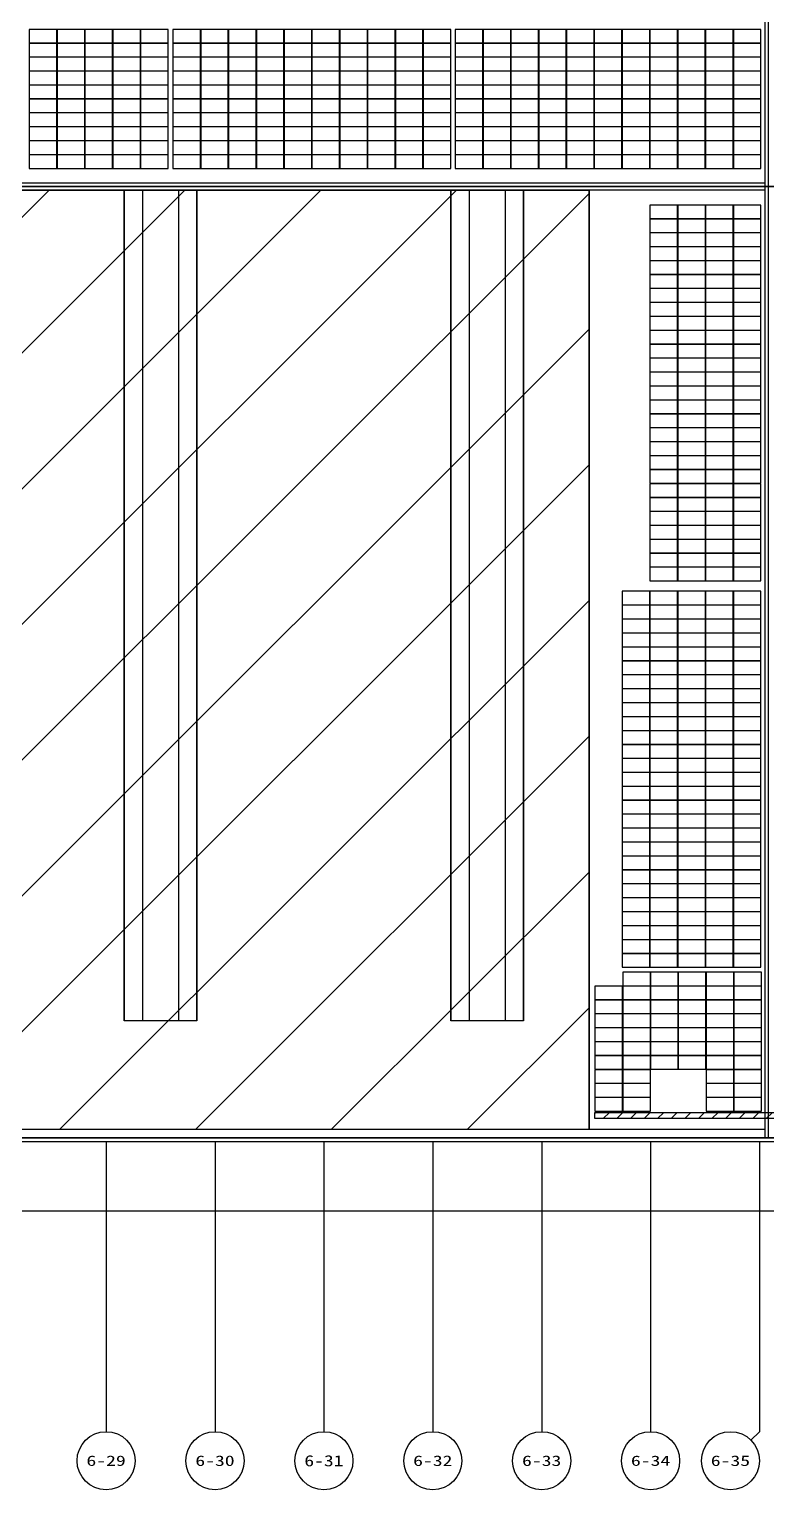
# Model space of a CAD drawing. Header units: metres. Extents: x 1218 to 2690, y 1163 to 1758.
# Drawn here: x 2329.3 to 2390.2, y 1307.3 to 1428.2 of the extents above; entities that cross this region are included whole.
import ezdxf
from ezdxf.enums import TextEntityAlignment as Align

# ---------------------------------------------------------------- set-up
doc = ezdxf.new("R2010")
doc.units = ezdxf.units.M
for name, color, linetype in [('AXIS', 3, 'Continuous'), ('AXIS_TEXT', 7, 'Continuous'), ('WALL', 9, 'Continuous'), ('单元区域外轮廓', 7, 'ByLayer'), ('屋脊线', 7, 'ByLayer'), ('电缆通道', 7, 'ByLayer'), ('组件', 7, 'ByLayer'), ('运维走道板', 1, 'Continuous'), ('障碍物', 7, 'ByLayer')]:
    doc.layers.add(name, color=color, linetype=linetype)
doc.styles.add('COMPLEX', font='COMPLEX')

# ---------------------------------------------------------------- blocks, each defined once
blk = doc.blocks.new('_AXISO')
blk.add_circle((0, 0), 0.5)
at = {"layer": 'AXIS_TEXT', "style": 'COMPLEX', "width": 1.041667}
blk.add_attdef('A', text='', height=0.56, dxfattribs=at).set_placement((-0.25, -0.28), (0.25, -0.28), align=Align.FIT)
blk = doc.blocks.new('DT1')
at = {"layer": 'AXIS', "color": 252, "true_color": 0x939598}
for p, q in [((1128160, 1865104), (1128160, 1841104)), ((1137160, 1865104), (1137160, 1841104)), ((1146160, 1865104), (1146160, 1841104)), ((1155160, 1865104), (1155160, 1841104)), ((1164160, 1865104), (1164160, 1841104)), ((1173160, 1865104), (1173160, 1841104)), ((1182160, 1865104), (1182160, 1841104)), ((1181457, 1840401), (1182160, 1841104))]:
    blk.add_line(p, q, dxfattribs=at)
at = {"layer": 'WALL'}
for p, q in [((875710, 1944104), (1182610, 1944104)), ((78160, 1865404), (1243360, 1865404)), ((77860, 1865104), (1243660, 1865104))]:
    blk.add_line(p, q, dxfattribs=at)
for points in [[(1182910, 1865404), (1182910, 2022804), (1182610, 2022804), (1182610, 1865404)], [(875710, 1944404), (1182610, 1944404), (1182610, 1943804), (875710, 1943804)], [(1135660, 1875104), (1135660, 1943804), (1129660, 1943804), (1129660, 1875104)], [(1162660, 1875104), (1162660, 1943804), (1156660, 1943804), (1156660, 1875104)]]:
    blk.add_lwpolyline(points, close=True, dxfattribs=at)
for points in [[(1134160, 1875104), (1134160, 1943804), (1131160, 1943804), (1131160, 1875104), (1134160, 1875104)], [(1161160, 1875104), (1161160, 1943804), (1158160, 1943804), (1158160, 1875104), (1161160, 1875104)], [(1182610, 1866104), (875710, 1866104)]]:
    blk.add_lwpolyline(points, dxfattribs=at)
at = {"layer": 'AXIS', "color": 252, "true_color": 0x939598}
ref = blk.add_blockref('_AXISO', (1128160, 1838704), dxfattribs=dict(at, xscale=4800, yscale=4800, zscale=4800))
ref.add_attrib('A', '6-29', dxfattribs={"layer": 'AXIS_TEXT', "height": 853.1}).set_placement((1126535, 1838277), (1129785, 1838277), align=Align.FIT)
ref = blk.add_blockref('_AXISO', (1137160, 1838704), dxfattribs=dict(at, xscale=4800, yscale=4800, zscale=4800))
ref.add_attrib('A', '6-30', dxfattribs={"layer": 'AXIS_TEXT', "height": 863.2}).set_placement((1135536, 1838272), (1138783, 1838272), align=Align.FIT)
ref = blk.add_blockref('_AXISO', (1146160, 1838704), dxfattribs=dict(at, xscale=4800, yscale=4800, zscale=4800))
ref.add_attrib('A', '6-31', dxfattribs={"layer": 'AXIS_TEXT', "height": 917.3}).set_placement((1144544, 1838245), (1147776, 1838245), align=Align.FIT)
ref = blk.add_blockref('_AXISO', (1155160, 1838704), dxfattribs=dict(at, xscale=4800, yscale=4800, zscale=4800))
ref.add_attrib('A', '6-32', dxfattribs={"layer": 'AXIS_TEXT', "height": 863.2}).set_placement((1153536, 1838272), (1156783, 1838272), align=Align.FIT)
ref = blk.add_blockref('_AXISO', (1164160, 1838704), dxfattribs=dict(at, xscale=4800, yscale=4800, zscale=4800))
ref.add_attrib('A', '6-33', dxfattribs={"layer": 'AXIS_TEXT', "height": 863.2}).set_placement((1162536, 1838272), (1165783, 1838272), align=Align.FIT)
ref = blk.add_blockref('_AXISO', (1173160, 1838704), dxfattribs=dict(at, xscale=4800, yscale=4800, zscale=4800))
ref.add_attrib('A', '6-34', dxfattribs={"layer": 'AXIS_TEXT', "height": 843.2}).set_placement((1171534, 1838282), (1174786, 1838282), align=Align.FIT)
ref = blk.add_blockref('_AXISO', (1179760, 1838704), dxfattribs=dict(at, xscale=4800, yscale=4800, zscale=4800))
ref.add_attrib('A', '6-35', dxfattribs={"layer": 'AXIS_TEXT', "height": 863.2}).set_placement((1178136, 1838272), (1181383, 1838272), align=Align.FIT)
blk = doc.blocks.new('*U582')
at = {"layer": '单元区域外轮廓', "color": 2}
blk.add_polyline3d([(582600, -78700, 12000), (-582600, -78700, 12000), (-582600, 78700, 12000), (582600, 78700, 12000)], close=True, dxfattribs=at)
at = {"flags": 1}
for tag in ['unit_id', 'unit_name', 'parapet_height', 'ground_elevation', 'is_enable_parapet']:
    blk.add_attdef(tag, (0, 0), '', height=2.5, dxfattribs=at)
blk = doc.blocks.new('*U583')
at = {"layer": '屋脊线', "color": 30}
for p, q in [((582600, 0, 16000), (-582600, 0, 16000)), ((-582600, -78700, 12000), (582600, -78700, 12000))]:
    blk.add_line(p, q, dxfattribs=at)
at = {"flags": 1}
for tag in ['unit_id', 'unit_name']:
    blk.add_attdef(tag, (0, 0), '', height=2.5, dxfattribs=at)
blk = doc.blocks.new('*U584')
at = {"color": 0}
blk.add_polyline3d([(0, 0, 0), (228, 0, 0), (228, 113, 6), (0, 113, 6)], close=True, dxfattribs=at)
at = {"flags": 1}
for tag in ['silicon-material', 'panel-length', 'panel-width', 'panel-height', 'mounting-hole-spacing1', 'mounting-hole-spacing2', 'userid', 'module-material', 'theme', 'name', 'vmpo', 'voco', 'pmax', 'company-name', 'note', 'id', 'impo', 'isco']:
    blk.add_attdef(tag, (0, 0), '', height=2.5, dxfattribs=at)
blk = doc.blocks.new('*U585')
at = {"layer": '组件', "color": 203}
for p in [(51235, -266, 1597), (51465, -266, 1597), (51695, -266, 1597), (51924, -266, 1597), (51235, -381, 1591), (51465, -381, 1591), (51695, -381, 1591), (51924, -381, 1591), (51235, -496, 1585), (51465, -496, 1585), (51695, -496, 1585), (51924, -496, 1585), (51235, -611, 1579), (51465, -611, 1579), (51695, -611, 1579), (51924, -611, 1579), (51235, -727, 1573), (51465, -727, 1573), (51695, -727, 1573), (51924, -727, 1573), (51235, -842, 1567), (51235, -957, 1561), (51465, -842, 1567), (51465, -957, 1561), (51695, -842, 1567), (51695, -957, 1561), (51924, -842, 1567), (51924, -957, 1561), (51235, -1072, 1556), (51465, -1072, 1556), (51695, -1072, 1556), (51924, -1072, 1556), (51235, -1188, 1550), (51465, -1188, 1550), (51695, -1188, 1550), (51924, -1188, 1550), (51235, -1303, 1544), (51465, -1303, 1544), (51695, -1303, 1544), (51924, -1303, 1544), (51235, -1418, 1538), (51465, -1418, 1538), (51695, -1418, 1538), (51924, -1418, 1538), (51235, -1533, 1532), (51465, -1533, 1532), (51695, -1533, 1532), (51924, -1533, 1532), (51235, -1649, 1526), (51465, -1649, 1526), (51695, -1649, 1526), (51924, -1649, 1526), (51235, -1764, 1520), (51465, -1764, 1520), (51695, -1764, 1520), (51924, -1764, 1520), (51235, -1879, 1514), (51465, -1879, 1514), (51695, -1879, 1514), (51924, -1879, 1514), (51235, -1994, 1509), (51465, -1994, 1509), (51695, -1994, 1509), (51924, -1994, 1509), (51235, -2110, 1503), (51465, -2110, 1503), (51695, -2110, 1503), (51924, -2110, 1503), (51235, -2225, 1497), (51465, -2225, 1497), (51695, -2225, 1497), (51924, -2225, 1497), (51235, -2340, 1491), (51465, -2340, 1491), (51695, -2340, 1491), (51924, -2340, 1491), (51235, -2455, 1485), (51465, -2455, 1485), (51695, -2455, 1485), (51924, -2455, 1485), (51235, -2571, 1479), (51465, -2571, 1479), (51695, -2571, 1479), (51924, -2571, 1479), (51235, -2686, 1473), (51465, -2686, 1473), (51695, -2686, 1473), (51924, -2686, 1473), (51235, -2801, 1468), (51465, -2801, 1468), (51695, -2801, 1468), (51924, -2801, 1468), (51235, -2916, 1462), (51465, -2916, 1462), (51695, -2916, 1462), (51924, -2916, 1462), (51235, -3032, 1456), (51465, -3032, 1456), (51695, -3032, 1456), (51924, -3032, 1456), (51235, -3147, 1450), (51465, -3147, 1450), (51695, -3147, 1450), (51924, -3147, 1450), (51235, -3262, 1444), (51465, -3262, 1444), (51695, -3262, 1444), (51924, -3262, 1444), (51005, -3461, 1434), (51235, -3461, 1434), (51465, -3461, 1434), (51695, -3461, 1434), (51924, -3461, 1434), (51005, -3576, 1428), (51235, -3576, 1428), (51465, -3576, 1428), (51695, -3576, 1428), (51924, -3576, 1428), (51005, -3692, 1422), (51235, -3692, 1422), (51465, -3692, 1422), (51695, -3692, 1422), (51924, -3692, 1422), (51005, -3807, 1417), (51235, -3807, 1417), (51465, -3807, 1417), (51695, -3807, 1417), (51924, -3807, 1417), (51005, -3922, 1411), (51235, -3922, 1411), (51465, -3922, 1411), (51695, -3922, 1411), (51924, -3922, 1411), (51005, -4037, 1405), (51235, -4037, 1405), (51465, -4037, 1405), (51695, -4037, 1405), (51924, -4037, 1405), (51005, -4153, 1399), (51235, -4153, 1399), (51465, -4153, 1399), (51695, -4153, 1399), (51924, -4153, 1399), (51005, -4268, 1393), (51235, -4268, 1393), (51465, -4268, 1393), (51695, -4268, 1393), (51924, -4268, 1393), (51005, -4383, 1387), (51235, -4383, 1387), (51465, -4383, 1387), (51695, -4383, 1387), (51924, -4383, 1387), (51005, -4499, 1381), (51235, -4499, 1381), (51465, -4499, 1381), (51695, -4499, 1381), (51924, -4499, 1381), (51005, -4614, 1376), (51235, -4614, 1376), (51465, -4614, 1376), (51695, -4614, 1376), (51924, -4614, 1376), (51005, -4729, 1370), (51235, -4729, 1370), (51465, -4729, 1370), (51695, -4729, 1370), (51924, -4729, 1370), (51005, -4844, 1364), (51235, -4844, 1364), (51465, -4844, 1364), (51695, -4844, 1364), (51924, -4844, 1364), (51005, -4960, 1358), (51235, -4960, 1358), (51465, -4960, 1358), (51695, -4960, 1358), (51924, -4960, 1358), (51005, -5075, 1352), (51235, -5075, 1352), (51465, -5075, 1352), (51695, -5075, 1352), (51924, -5075, 1352), (51005, -5190, 1346), (51005, -5305, 1340), (51235, -5190, 1346), (51235, -5305, 1340), (51465, -5190, 1346), (51465, -5305, 1340), (51695, -5190, 1346), (51695, -5305, 1340), (51924, -5190, 1346), (51924, -5305, 1340), (51005, -5421, 1335), (51235, -5421, 1335), (51465, -5421, 1335), (51695, -5421, 1335), (51924, -5421, 1335), (51005, -5536, 1329), (51235, -5536, 1329), (51465, -5536, 1329), (51695, -5536, 1329), (51924, -5536, 1329), (51005, -5651, 1323), (51235, -5651, 1323), (51465, -5651, 1323), (51695, -5651, 1323), (51924, -5651, 1323), (51005, -5766, 1317), (51235, -5766, 1317), (51465, -5766, 1317), (51695, -5766, 1317), (51924, -5766, 1317), (51005, -5882, 1311), (51235, -5882, 1311), (51465, -5882, 1311), (51695, -5882, 1311), (51924, -5882, 1311), (51005, -5997, 1305), (51235, -5997, 1305), (51465, -5997, 1305), (51695, -5997, 1305), (51924, -5997, 1305), (51005, -6112, 1299), (51235, -6112, 1299), (51465, -6112, 1299), (51695, -6112, 1299), (51924, -6112, 1299), (51005, -6227, 1293), (51235, -6227, 1293), (51465, -6227, 1293), (51695, -6227, 1293), (51924, -6227, 1293), (51005, -6343, 1288), (51235, -6343, 1288), (51465, -6343, 1288), (51695, -6343, 1288), (51924, -6343, 1288), (51005, -6458, 1282), (51235, -6458, 1282), (51465, -6458, 1282), (51695, -6458, 1282), (51924, -6458, 1282), (51010, -6611, 1274), (51240, -6611, 1274), (51469, -6611, 1274), (51699, -6611, 1274), (51929, -6611, 1274), (50780, -6726, 1268), (51010, -6726, 1268), (51240, -6726, 1268), (51469, -6726, 1268), (51699, -6726, 1268), (51929, -6726, 1268), (50780, -6841, 1262), (51010, -6841, 1262), (51240, -6841, 1262), (51469, -6841, 1262), (51699, -6841, 1262), (51929, -6841, 1262), (50780, -6957, 1256), (51010, -6957, 1256), (51240, -6957, 1256), (51469, -6957, 1256), (51699, -6957, 1256), (51929, -6957, 1256), (50780, -7072, 1251), (51010, -7072, 1251), (51240, -7072, 1251), (51469, -7072, 1251), (51699, -7072, 1251), (51929, -7072, 1251), (50780, -7187, 1245), (51010, -7187, 1245), (51240, -7187, 1245), (51469, -7187, 1245), (51699, -7187, 1245), (51929, -7187, 1245), (50780, -7302, 1239), (51010, -7302, 1239), (51240, -7302, 1239), (51469, -7302, 1239), (51699, -7302, 1239), (51929, -7302, 1239), (50780, -7418, 1233), (51010, -7418, 1233), (51699, -7418, 1233), (51929, -7418, 1233), (50780, -7533, 1227), (51010, -7533, 1227), (51699, -7533, 1227), (51929, -7533, 1227), (50780, -7648, 1221), (51010, -7648, 1221), (51699, -7648, 1221), (51929, -7648, 1221)]:
    blk.add_blockref('*U584', p, dxfattribs=at)
at = {"flags": 1}
for tag in ['tilt', 'azimuth', 'mode', 'align', 'array-mode', 'panel-x', 'panel-y', 'offset-x', 'offset-y', 'panel-per-row', 'bracket-type', 'bracket-value', 'row-per-array']:
    blk.add_attdef(tag, (0, 0), '', height=2.5, dxfattribs=at)
blk = doc.blocks.new('*U586')
at = {"color": 0}
blk.add_polyline3d([(0, 0, 0), (-228, 0, 0), (-228, -113, 6), (0, -113, 6)], close=True, dxfattribs=at)
at = {"flags": 1}
for tag in ['silicon-material', 'panel-length', 'panel-width', 'panel-height', 'mounting-hole-spacing1', 'mounting-hole-spacing2', 'userid', 'module-material', 'theme', 'name', 'vmpo', 'voco', 'pmax', 'company-name', 'note', 'id', 'impo', 'isco']:
    blk.add_attdef(tag, (0, 0), '', height=2.5, dxfattribs=at)
blk = doc.blocks.new('*U587')
at = {"layer": '组件', "color": 1}
for p in [(46333, 1300, 1544), (46563, 1300, 1544), (46793, 1300, 1544), (47023, 1300, 1544), (47253, 1300, 1544), (47520, 1300, 1544), (47750, 1300, 1544), (47980, 1300, 1544), (48210, 1300, 1544), (48440, 1300, 1544), (48669, 1300, 1544), (46333, 1185, 1550), (46563, 1185, 1550), (46793, 1185, 1550), (47023, 1185, 1550), (47253, 1185, 1550), (47520, 1185, 1550), (47750, 1185, 1550), (47980, 1185, 1550), (48210, 1185, 1550), (48440, 1185, 1550), (48669, 1185, 1550), (46333, 1070, 1556), (46563, 1070, 1556), (46793, 1070, 1556), (47023, 1070, 1556), (47253, 1070, 1556), (47520, 1070, 1556), (47750, 1070, 1556), (47980, 1070, 1556), (48210, 1070, 1556), (48440, 1070, 1556), (48669, 1070, 1556), (46333, 954, 1562), (46563, 954, 1562), (46793, 954, 1562), (47023, 954, 1562), (47253, 954, 1562), (47520, 954, 1562), (47750, 954, 1562), (47980, 954, 1562), (48210, 954, 1562), (48440, 954, 1562), (48669, 954, 1562), (46333, 839, 1567), (46563, 839, 1567), (46793, 839, 1567), (47023, 839, 1567), (47253, 839, 1567), (47520, 839, 1567), (47750, 839, 1567), (47980, 839, 1567), (48210, 839, 1567), (48440, 839, 1567), (48669, 839, 1567), (46333, 724, 1573), (46333, 609, 1579), (46563, 724, 1573), (46563, 609, 1579), (46793, 724, 1573), (46793, 609, 1579), (47023, 724, 1573), (47023, 609, 1579), (47253, 724, 1573), (47253, 609, 1579), (47520, 724, 1573), (47520, 609, 1579), (47750, 724, 1573), (47750, 609, 1579), (47980, 724, 1573), (47980, 609, 1579), (48210, 724, 1573), (48210, 609, 1579), (48440, 724, 1573), (48440, 609, 1579), (48669, 724, 1573), (48669, 609, 1579), (46333, 493, 1585), (46563, 493, 1585), (46793, 493, 1585), (47023, 493, 1585), (47253, 493, 1585), (47520, 493, 1585), (47750, 493, 1585), (47980, 493, 1585), (48210, 493, 1585), (48440, 493, 1585), (48669, 493, 1585), (46333, 378, 1591), (46563, 378, 1591), (46793, 378, 1591), (47023, 378, 1591), (47253, 378, 1591), (47520, 378, 1591), (47750, 378, 1591), (47980, 378, 1591), (48210, 378, 1591), (48440, 378, 1591), (48669, 378, 1591), (46333, 263, 1597), (46563, 263, 1597), (46793, 263, 1597), (47023, 263, 1597), (47253, 263, 1597), (47520, 263, 1597), (47750, 263, 1597), (47980, 263, 1597), (48210, 263, 1597), (48440, 263, 1597), (48669, 263, 1597)]:
    blk.add_blockref('*U586', p, dxfattribs=at)
at = {"layer": '组件', "color": 100}
for p in [(48899, 1300, 1544), (49129, 1300, 1544), (49359, 1300, 1544), (49589, 1300, 1544), (49854, 1300, 1544), (50084, 1300, 1544), (50313, 1300, 1544), (50543, 1300, 1544), (50773, 1300, 1544), (51003, 1300, 1544), (51233, 1300, 1544), (48899, 1185, 1550), (49129, 1185, 1550), (49359, 1185, 1550), (49589, 1185, 1550), (49854, 1185, 1550), (50084, 1185, 1550), (50313, 1185, 1550), (50543, 1185, 1550), (50773, 1185, 1550), (51003, 1185, 1550), (51233, 1185, 1550), (48899, 1070, 1556), (49129, 1070, 1556), (49359, 1070, 1556), (49589, 1070, 1556), (49854, 1070, 1556), (50084, 1070, 1556), (50313, 1070, 1556), (50543, 1070, 1556), (50773, 1070, 1556), (51003, 1070, 1556), (51233, 1070, 1556), (48899, 954, 1562), (49129, 954, 1562), (49359, 954, 1562), (49589, 954, 1562), (49854, 954, 1562), (50084, 954, 1562), (50313, 954, 1562), (50543, 954, 1562), (50773, 954, 1562), (51003, 954, 1562), (51233, 954, 1562), (48899, 839, 1567), (49129, 839, 1567), (49359, 839, 1567), (49589, 839, 1567), (49854, 839, 1567), (50084, 839, 1567), (50313, 839, 1567), (50543, 839, 1567), (50773, 839, 1567), (51003, 839, 1567), (51233, 839, 1567), (48899, 724, 1573), (48899, 609, 1579), (49129, 724, 1573), (49129, 609, 1579), (49359, 724, 1573), (49359, 609, 1579), (49589, 724, 1573), (49589, 609, 1579), (49854, 724, 1573), (49854, 609, 1579), (50084, 724, 1573), (50084, 609, 1579), (50313, 724, 1573), (50313, 609, 1579), (50543, 724, 1573), (50543, 609, 1579), (50773, 724, 1573), (50773, 609, 1579), (51003, 724, 1573), (51003, 609, 1579), (51233, 724, 1573), (51233, 609, 1579), (48899, 493, 1585), (49129, 493, 1585), (49359, 493, 1585), (49589, 493, 1585), (49854, 493, 1585), (50084, 493, 1585), (50313, 493, 1585), (50543, 493, 1585), (50773, 493, 1585), (51003, 493, 1585), (51233, 493, 1585), (48899, 378, 1591), (49129, 378, 1591), (49359, 378, 1591), (49589, 378, 1591), (49854, 378, 1591), (50084, 378, 1591), (50313, 378, 1591), (50543, 378, 1591), (50773, 378, 1591), (51003, 378, 1591), (51233, 378, 1591), (48899, 263, 1597), (49129, 263, 1597), (49359, 263, 1597), (49589, 263, 1597), (49854, 263, 1597), (50084, 263, 1597), (50313, 263, 1597), (50543, 263, 1597), (50773, 263, 1597), (51003, 263, 1597), (51233, 263, 1597)]:
    blk.add_blockref('*U586', p, dxfattribs=at)
at = {"layer": '组件', "color": 4}
for p in [(51462, 1300, 1544), (51692, 1300, 1544), (51922, 1300, 1544), (52152, 1300, 1544), (51462, 1185, 1550), (51692, 1185, 1550), (51922, 1185, 1550), (52152, 1185, 1550), (51462, 1070, 1556), (51692, 1070, 1556), (51922, 1070, 1556), (52152, 1070, 1556), (51462, 954, 1562), (51692, 954, 1562), (51922, 954, 1562), (52152, 954, 1562), (51462, 839, 1567), (51692, 839, 1567), (51922, 839, 1567), (52152, 839, 1567), (51462, 724, 1573), (51462, 609, 1579), (51692, 724, 1573), (51692, 609, 1579), (51922, 724, 1573), (51922, 609, 1579), (52152, 724, 1573), (52152, 609, 1579), (51462, 493, 1585), (51692, 493, 1585), (51922, 493, 1585), (52152, 493, 1585), (51462, 378, 1591), (51692, 378, 1591), (51922, 378, 1591), (52152, 378, 1591), (51462, 263, 1597), (51692, 263, 1597), (51922, 263, 1597), (52152, 263, 1597)]:
    blk.add_blockref('*U586', p, dxfattribs=at)
at = {"flags": 1}
for tag in ['tilt', 'azimuth', 'mode', 'align', 'array-mode', 'panel-x', 'panel-y', 'offset-x', 'offset-y', 'panel-per-row', 'bracket-type', 'bracket-value', 'row-per-array']:
    blk.add_attdef(tag, (0, 0), '', height=2.5, dxfattribs=at)
blk = doc.blocks.new('*U687')
at = {"layer": '障碍物', "color": 1}
blk.add_polyline3d([(214950, -300, 10), (507304, -300, 10), (507304, -78000, 10), (214950, -78000, 10)], close=True, dxfattribs=at)
at = {"flags": 1}
for tag in ['height', 'shape']:
    blk.add_attdef(tag, (0, 0), '', height=2.5, dxfattribs=at)
blk = doc.blocks.new('*U689')
at = {"layer": '障碍物', "color": 1}
blk.add_polyline3d([(474900, -69000, 10), (468900, -69000, 10), (468900, -300, 10), (474900, -300, 10)], close=True, dxfattribs=at)
at = {"flags": 1}
for tag in ['height', 'shape']:
    blk.add_attdef(tag, (0, 0), '', height=2.5, dxfattribs=at)
blk = doc.blocks.new('*U694')
at = {"layer": '障碍物', "color": 1}
blk.add_polyline3d([(501900, -69000, 10), (495900, -69000, 10), (495900, -300, 10), (501900, -300, 10)], close=True, dxfattribs=at)
at = {"flags": 1}
for tag in ['height', 'shape']:
    blk.add_attdef(tag, (0, 0), '', height=2.5, dxfattribs=at)

msp = doc.modelspace()

# ---------------------------------------------------------------- hatches: boundary and pattern name
at = {"ltscale": 5000}
h = msp.add_hatch(dxfattribs=at)
h.set_pattern_fill('ANSI31', color=256, scale=5)
h.set_pattern_definition([(45, (2698.241, -2326.2806), (-5.61266, 5.61266), [])])
h.paths.add_polyline_path([(2083.17, 1414.85), (2375.53, 1414.85), (2375.53, 1337.15), (2083.17, 1337.15)])
at = {"layer": '运维走道板'}
h = msp.add_hatch(dxfattribs=at)
h.set_pattern_fill('ANSI31', color=1, scale=0.5)
h.set_pattern_definition([(45, (3496.791, -2479.8794), (-0.561266, 0.561266), [])])
h.paths.add_polyline_path([(2376.01, 1338.56), (2450.2, 1338.56), (2450.2, 1338.06), (2376.01, 1338.06)])

# ---------------------------------------------------------------- linework, layer by layer
at = {"elevation": 12.3}
msp.add_lwpolyline([(2083.17, 1414.85), (2375.53, 1414.85), (2375.53, 1337.15), (2083.17, 1337.15)], close=True, dxfattribs=at)
at = {"layer": '单元区域外轮廓', "color": 4, "elevation": 12}
msp.add_lwpolyline([(2450.82, 1336.45), (1285.62, 1336.45), (1285.62, 1493.85), (2450.82, 1493.85)], close=True, dxfattribs=at)
at = {"layer": '屋脊线', "color": 30, "elevation": 16}
msp.add_lwpolyline([(1285.62, 1415.15), (2450.82, 1415.15)], dxfattribs=at)
at = {"layer": '电缆通道', "color": 6}
msp.add_polyline3d([(1976.17, 1330.42, 0.01), (2466, 1330.42, 0.01)], dxfattribs=at)
at = {"layer": '运维走道板', "elevation": 12.3}
msp.add_lwpolyline([(2376.01, 1338.56), (2450.2, 1338.56), (2450.2, 1338.06), (2376.01, 1338.06), (2376.01, 1338.56)], dxfattribs=at)
at = {"layer": '障碍物', "color": 2, "elevation": 12.3}
for points in [[(2083.17, 1414.85), (2375.53, 1414.85), (2375.53, 1337.15), (2083.17, 1337.15)], [(2343.12, 1346.15), (2337.12, 1346.15), (2337.12, 1414.85), (2343.12, 1414.85)], [(2370.12, 1346.15), (2364.12, 1346.15), (2364.12, 1414.85), (2370.12, 1414.85)]]:
    msp.add_lwpolyline(points, close=True, dxfattribs=at)

# ---------------------------------------------------------------- block references
at = {"xscale": 0.001, "yscale": 0.001, "zscale": 0.001}
msp.add_blockref('DT1', (1207.46, -528.95, 12.3), dxfattribs=at)
at = {"layer": '单元区域外轮廓', "xscale": 0.001, "yscale": 0.001, "zscale": 0.001}
msp.add_blockref('*U582', (1868.22, 1415.15), dxfattribs=at)
at = {"layer": '屋脊线', "xscale": 0.001, "yscale": 0.001, "zscale": 0.001}
msp.add_blockref('*U583', (1868.22, 1415.15), dxfattribs=at)
at = {"layer": '组件', "xscale": 0.01, "yscale": 0.01, "zscale": 0.01}
for name in ['*U587', '*U585']:
    msp.add_blockref(name, (1868.22, 1415.15), dxfattribs=at)
at = {"layer": '障碍物', "xscale": 0.001, "yscale": 0.001, "zscale": 0.001}
for name in ['*U687', '*U689', '*U694']:
    msp.add_blockref(name, (1868.22, 1415.15), dxfattribs=at)

doc.saveas('drawing.dxf')
